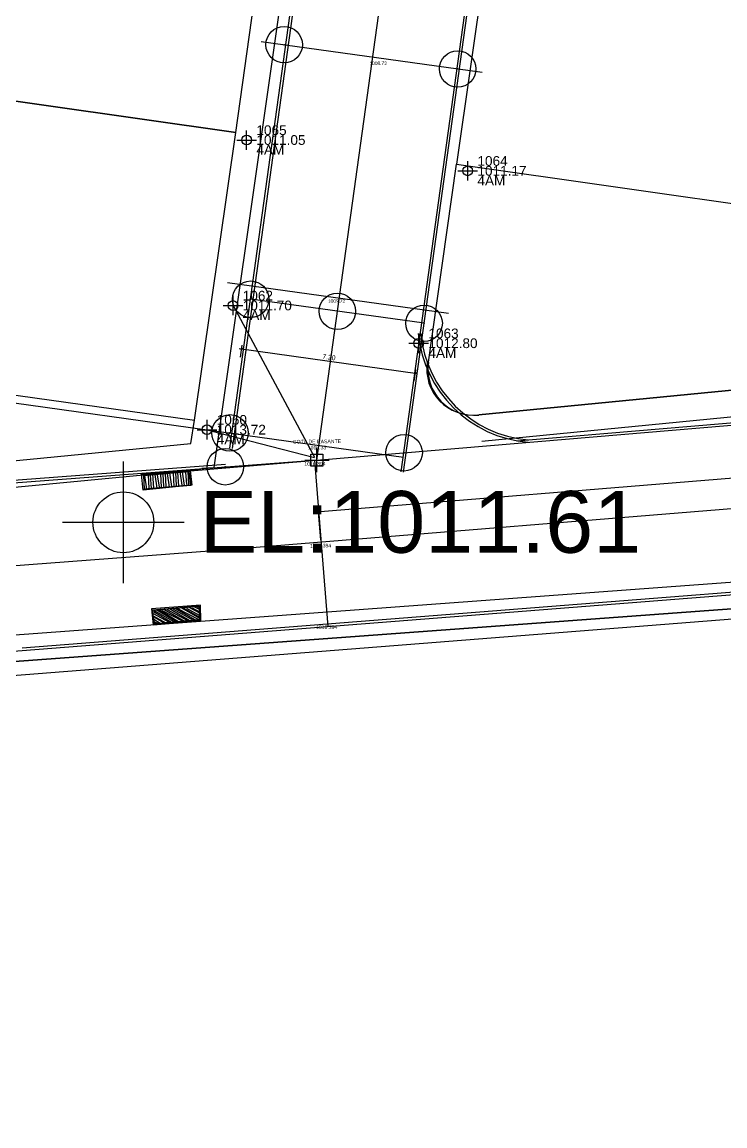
# Model space of a CAD drawing. Header units: metres. Extents: x -977055 to 805873, y -1033982 to 242021.
# Drawn here: x 972.71 to 1001.6, y 829.51 to 874.91 of the extents above; entities that cross this region are included whole.
import ezdxf

# ---------------------------------------------------------------- set-up
doc = ezdxf.new("R2010")
doc.units = ezdxf.units.M
doc.header["$PDMODE"] = 32
doc.header["$PDSIZE"] = 1.5
for name, color, linetype in [('12-CONDICIONES EXISTENTES', 2, 'Continuous'), ('5ta avenida', 10, 'Continuous'), ('C-ANNO-MATC-TEXT', 150, 'Continuous'), ('C-ROAD-PROF-TEXT', 11, 'Continuous'), ('C-TOPO-TEXT', 7, 'Continuous'), ('LOTE 243', 6, 'Continuous')]:
    doc.layers.add(name, color=color, linetype=linetype)
doc.layers.add('PDF2_area escolar', color=7, linetype='Continuous', true_color=0x989898)
doc.layers.add('PDF_Geometry', color=7, linetype='Continuous', true_color=0x797979)
doc.styles.add('CITY2', font='stylu.ttf', dxfattribs={"height": 0.2})
doc.styles.get("Standard").update_dxf_attribs({"font": 'arial.ttf'})
doc.dimstyles.new('COTAS2', dxfattribs={"dimtxt": 0.02, "dimasz": 0.1, "dimexe": 0.15, "dimexo": 0.08, "dimgap": 0.05, "dimtad": 1, "dimzin": 0, "dimdsep": 46, "dimtxsty": 'CITY2', "dimblk": 'ARCHTICK', "dimcen": 1, "dimdle": 0.1, "dimclrd": 1, "dimclre": 1, "dimclrt": 2, "dimadec": 0, "dimazin": 0, "dimtfac": 1, "dimtofl": 0, "dimtmove": 0, "dimatfit": 3, "dimldrblk": 'ARCHTICK', "dimfxl": 0.18, "dimtolj": 1, "dimtzin": 0, "dimarcsym": 0})

# ---------------------------------------------------------------- blocks, each defined once
blk = doc.blocks.new('base')
at = {"layer": 'PDF_Geometry', "lineweight": 25, "extrusion": (-0.000787417, 0.063364, 0.99799), "elevation": 0.026}
for points in [[(-314.355, -197.288), (-299.601, -195.681), (-292.744, -194.188), (-282.663, -192.111), (-274.476, -190.361), (-258.037, -185.154), (-248.029, -180.61), (-240.539, -177.71), (-228.643, -174.042), (-222.733, -172.714), (-217.384, -171.04), (-209.935, -169.248), (-202.16, -164.759), (-196.196, -160.284), (-195.073, -159.817), (-178.095, -157.457), (-154.298, -156.614), (-136.667, -154.611), (-124.436, -153.164), (-118.066, -151.474), (-100.79, -146.646), (-80.955, -140.967), (-73.385, -139.328), (-61.694, -135.822), (-40.504, -131.604), (-37.727, -130.872), (-17.661, -129.441), (1.311, -127.461), (21.092, -124.929), (41.006, -122.83), (47.376, -123.458), (63.592, -123.186), (81.402, -124.312), (85.639, -96.072), (88.705, -66.393), (92.811, -40.781), (97.16, -22.386), (100.596, -1.562), (102.483, 8.32), (109.691, 37.361), (117.528, 76.62), (126.217, 115.638), (131.513, 149.592), (134.682, 173.973), (136.916, 195.591), (139.956, 229.678), (141.558, 250.676), (142.614, 271.37), (143.252, 283.21), (147.066, 312.938), (152.58, 355.631), (153.554, 396.042), (150.869, 418.02), (151.777, 438.639), (150.959, 458.028), (151.777, 438.639), (150.869, 418.02), (153.554, 396.042), (152.58, 355.631), (147.066, 312.938), (143.252, 283.21), (142.614, 271.37), (141.558, 250.676), (139.956, 229.678), (136.916, 195.591), (134.682, 173.973), (131.513, 149.592), (126.217, 115.638), (117.528, 76.62), (109.691, 37.361), (102.483, 8.32), (100.596, -1.562), (97.16, -22.386), (92.811, -40.781), (88.705, -66.393), (85.639, -96.072), (81.402, -124.312), (63.592, -123.186), (47.376, -123.458), (41.006, -122.83), (21.092, -124.929), (1.311, -127.461), (-17.661, -129.441), (-37.727, -130.872), (-40.504, -131.604), (-61.694, -135.822), (-73.385, -139.328), (-80.955, -140.967), (-100.79, -146.646), (-118.066, -151.474), (-124.436, -153.164), (-136.667, -154.611), (-154.298, -156.614), (-178.095, -157.457), (-195.073, -159.817), (-196.196, -160.284), (-202.16, -164.759), (-209.935, -169.248), (-217.384, -171.04), (-222.733, -172.714), (-228.643, -174.042), (-240.539, -177.71), (-248.029, -180.61), (-258.037, -185.154), (-274.476, -190.361), (-282.663, -192.111), (-292.744, -194.188), (-299.601, -195.681), (-314.355, -197.288), (-312.178, -178.446), (-309.146, -157.898), (-306.876, -132.899), (-305.823, -118.002), (-298.643, -78.802), (-291.055, -45.077), (-282.252, -15.116), (-275.645, 10.473), (-270.319, 33.898), (-263.825, 63.164), (-258.15, 86.408), (-284.424, 123.888)], [(-95.361, 161.299), (-95.875, 161.268), (-108.942, 77.056), (-107.591, 75.178), (-69.128, 69.199), (-67.25, 70.549), (-53.172, 161.224)], [(-146.68, 154.869), (-157.559, 84.583), (-156.209, 82.704), (-117.746, 76.726), (-115.862, 78.122), (-117.746, 76.726)], [(-104.719, 157.14), (-105.99, 148.9)], [(-106.886, 160.323), (-145.165, 157.051)], [(-56.369, 163.557), (-94.928, 160.273), (-95.089, 159.319)], [(-60.552, 164.246), (-95.121, 161.363)], [(-92.964, 161.567), (-94.836, 161.421), (-94.907, 161.986), (-92.989, 162.126)], [(-93.009, 161.572), (-93.08, 162.137)], [(-93.152, 161.543), (-93.177, 162.102)], [(-93.243, 161.554), (-93.269, 162.113)], [(-93.34, 161.519), (-93.366, 162.079)], [(-93.432, 161.53), (-93.503, 162.095)], [(-93.523, 161.541), (-93.6, 162.061)], [(-93.666, 161.512), (-93.691, 162.072)], [(-93.757, 161.523), (-93.788, 162.037)], [(-93.854, 161.488), (-93.879, 162.048)], [(-93.945, 161.499), (-94.017, 162.064)], [(-94.042, 161.465), (-94.113, 162.03)], [(-94.18, 161.481), (-94.205, 162.041)], [(-94.276, 161.447), (-94.302, 162.006)], [(-94.368, 161.458), (-94.393, 162.017)], [(-94.465, 161.423), (-94.536, 161.988)], [(-94.556, 161.434), (-94.627, 161.999)], [(-94.693, 161.45), (-94.724, 161.964)], [(-94.79, 161.416), (-94.816, 161.975)], [(-143.834, 164.635), (-62.455, 169.623)], [(-93.299, 167.635), (-93.339, 167.686), (-95.212, 167.541), (-95.186, 166.982), (-93.268, 167.121)], [(-93.308, 167.173), (-94.041, 167.632)], [(-93.314, 167.127), (-94.138, 167.597)], [(-93.411, 167.092), (-94.275, 167.614)], [(-93.548, 167.109), (-94.367, 167.625)], [(-93.639, 167.12), (-94.509, 167.596)], [(-93.736, 167.085), (-94.601, 167.607)], [(-93.873, 167.102), (-94.698, 167.572)], [(-93.97, 167.067), (-94.835, 167.588)], [(-94.107, 167.083), (-94.932, 167.554)], [(-94.204, 167.049), (-95.069, 167.57)], [(-94.296, 167.06), (-95.166, 167.536)], [(-94.438, 167.031), (-95.217, 167.495)], [(-94.53, 167.042), (-95.223, 167.45)], [(-94.667, 167.058), (-95.188, 167.353)], [(-94.764, 167.023), (-95.199, 167.261)], [(-94.901, 167.04), (-95.204, 167.216)], [(-94.998, 167.005), (-95.215, 167.124)], [(-95.089, 167.016), (-95.175, 167.073)], [(-93.286, 167.355), (-93.807, 167.65)], [(-93.297, 167.264), (-93.95, 167.621)], [(-93.304, 167.589), (-93.482, 167.657)], [(-93.315, 167.498), (-93.573, 167.668)], [(-93.326, 167.407), (-93.716, 167.639)]]:
    blk.add_lwpolyline(points, dxfattribs=at)
for points in [[(-96.932, 147.484), (-98.735, 135.599), (-78.975, 132.569), (-77.132, 144.403)], [(-125.744, 151.976), (-127.593, 140.096), (-107.838, 137.02), (-105.99, 148.9)], [(-95.089, 159.319), (-96.932, 147.484), (-77.132, 144.403), (-75.329, 156.289)], [(-145.063, 155.972), (-106.784, 159.244)], [(-92.878, 161.51), (-94.887, 161.381), (-94.953, 161.992), (-92.938, 162.166)], [(-94.907, 161.986), (-94.836, 161.421), (-92.964, 161.567), (-92.989, 162.126)], [(-62.557, 170.702), (-143.936, 165.714)], [(-93.288, 167.727), (-95.252, 167.592), (-95.237, 166.941), (-93.228, 167.07)], [(-95.186, 166.982), (-95.212, 167.541), (-93.339, 167.686), (-93.268, 167.121)]]:
    blk.add_lwpolyline(points, close=True, dxfattribs=at)
blk = doc.blocks.new('_ArchTick')
at = {"color": 0, "linetype": 'ByBlock', "const_width": 0.15}
blk.add_lwpolyline([(-0.5, -0.5), (0.5, 0.5)], dxfattribs=at)
blk = doc.blocks.new('*D3991')
at = {"layer": '12-CONDICIONES EXISTENTES', "color": 1, "lineweight": -2, "transparency": 16777216}
blk.add_line((981.636, 861.484), (988.965, 860.463), dxfattribs=at)
at = {"layer": '12-CONDICIONES EXISTENTES', "color": 1, "linetype": 'Continuous', "lineweight": -2, "transparency": 16777216}
for p, q in [((981.688, 861.132), (981.756, 861.619)), ((988.819, 860.137), (988.887, 860.625))]:
    blk.add_line(p, q, dxfattribs=at)
at = {"layer": 'Defpoints', "color": 0, "transparency": 16777216}
for p in [(981.677, 861.052, 2010.087), (988.866, 860.476), (988.808, 860.058, 2010.087)]:
    blk.add_point(p, dxfattribs=at)
at = {"layer": '12-CONDICIONES EXISTENTES', "color": 1, "lineweight": -2, "transparency": 16777216, "xscale": 0.1, "yscale": 0.1, "zscale": 0.1}
for p, rotation in [((981.735, 861.471), 172.0630022380145), ((988.866, 860.476), 352.0630022380145)]:
    blk.add_blockref('_ArchTick', p, dxfattribs=dict(at, rotation=rotation))
at = {"layer": '12-CONDICIONES EXISTENTES', "color": 2, "transparency": 16777216, "insert": (985.322, 861.13), "char_height": 0.2, "attachment_point": 5, "rotation": 352.063, "style": 'CITY2'}
blk.add_mtext('\\A1;7.20', dxfattribs=at)
blk = doc.blocks.new('*D4017')
at = {"layer": '12-CONDICIONES EXISTENTES', "color": 1, "lineweight": -2, "transparency": 16777216}
blk.add_line((984.794, 854.767), (1028.475, 858.323), dxfattribs=at)
at = {"layer": '12-CONDICIONES EXISTENTES', "color": 1, "linetype": 'Continuous', "lineweight": -2, "transparency": 16777216}
for p, q in [((1028.471, 857.15), (1028.364, 858.465)), ((984.988, 853.61), (984.881, 854.925))]:
    blk.add_line(p, q, dxfattribs=at)
at = {"layer": 'Defpoints', "color": 0, "transparency": 16777216}
for p in [(1028.376, 858.315), (1028.477, 857.07, 2010.208), (984.995, 853.53, 2010.087)]:
    blk.add_point(p, dxfattribs=at)
at = {"layer": '12-CONDICIONES EXISTENTES', "color": 1, "lineweight": -2, "transparency": 16777216, "xscale": 0.1, "yscale": 0.1, "zscale": 0.1}
for p, rotation in [((1028.376, 858.315), 4.654790695715179), ((984.894, 854.775), 184.6547906957151)]:
    blk.add_blockref('_ArchTick', p, dxfattribs=dict(at, rotation=rotation))
at = {"layer": '12-CONDICIONES EXISTENTES', "color": 2, "transparency": 16777216, "insert": (1006.622, 856.699), "char_height": 0.2, "attachment_point": 5, "rotation": 4.6548, "style": 'CITY2'}
blk.add_mtext('\\A1;43.63', dxfattribs=at)
blk = doc.blocks.new('*U4188')
at = {"layer": 'C-TOPO-TEXT', "color": 7, "linetype": 'Continuous', "lineweight": -3}
for p, q in [((984.73, 854.514, 1011.612), (984.73, 859.514, 1011.612)), ((982.23, 857.014, 1011.612), (987.23, 857.014, 1011.612))]:
    blk.add_line(p, q, dxfattribs=at)
blk.add_circle((984.73, 857.014, 1011.612), 1.25, dxfattribs=at)
at = {"layer": 'C-TOPO-TEXT', "color": 7, "linetype": 'Continuous', "lineweight": -3, "insert": (987.865, 857.014, 1011.612), "char_height": 2.54, "attachment_point": 4}
blk.add_mtext('EL:1011.61', dxfattribs=at)
blk = doc.blocks.new('*U4239')
at = {"color": 0, "linetype": 'ByBlock', "lineweight": -2, "transparency": 16777216}
for p, q in [((0, -1), (0, 1)), ((-1, 0), (1, 0))]:
    blk.add_line(p, q, dxfattribs=at)
blk.add_lwpolyline([(-0.5, -0.5), (-0.5, 0.5), (0.5, 0.5), (0.5, -0.5)], close=True, dxfattribs=at)

msp = doc.modelspace()

# ---------------------------------------------------------------- linework, layer by layer
msp.add_line((980.308, 858.146, 2012.755), (984.73133, 857.00155, 2012.755))
at = {"elevation": 2010.733, "flags": 128}
msp.add_lwpolyline([(981.377, 863.254), (984.73056, 857.01129)], dxfattribs=at)
at = {"elevation": 2010.087}
msp.add_lwpolyline([(989.23206, 862.52446), (982.1003, 863.51338)], dxfattribs=at)
for p in [(982.1003, 863.51338, 2010.087), (985.66618, 863.01892, 2010.087), (989.23206, 862.52446, 2010.087)]:
    msp.add_point(p)
at = {"layer": '12-CONDICIONES EXISTENTES', "color": 1}
msp.add_line((940.528, 863.7, 1010.851), (980.308, 858.146, 2012.755), dxfattribs=at)
for points, elevation in [([(981.25103, 857.38873), (993.00635, 942.16402)], 2010.087), ([(981.35008, 857.375), (993.10541, 942.15028)], 2010.087), ([(984.81691, 856.89427), (996.57224, 941.66955)], 2010.087), ([(988.28374, 856.41355), (1000.03906, 941.18883)], 2010.087), ([(988.38279, 856.39981), (1000.13812, 941.17509)], 2010.087), ([(982.53111, 874.11197), (991.61611, 872.84697)], 2012.755), ([(981.15201, 864.20752), (990.23701, 862.94252)], 2012.755), ([(980.308, 858.146), (988.38432, 857.02145)], 2012.755), ([(984.73076, 856.88699), (985.26818, 850.05873)], 2010.087)]:
    msp.add_lwpolyline(points, dxfattribs=dict(at, elevation=elevation))
for radius, end in [(4.96273, 265.102437), (4.86273, 265.002804)]:
    msp.add_arc((993.93363, 862.5733, 2010.208), radius, 185.504473, end, dxfattribs=at)
for p in [(983.47904, 873.97998, 2012.755), (990.61007, 872.98577, 2010.087), (981.25321, 858.01503, 2010.087), (988.4089, 857.19774, 2012.755), (981.05883, 856.62079, 1010.851)]:
    msp.add_point(p, dxfattribs=at)
at = {"layer": '5ta avenida', "color": 0, "linetype": 'ByBlock', "lineweight": -2, "transparency": 16777216}
for p, q in [((981.938, 869.659, 2010.087), (981.938, 870.459, 2010.087)), ((981.538, 870.059, 2010.087), (982.338, 870.059, 2010.087)), ((991.023, 868.394, 2010.208), (991.023, 869.194, 2010.208)), ((990.623, 868.794, 2010.208), (991.423, 868.794, 2010.208)), ((981.377, 862.854, 2010.733), (981.377, 863.654, 2010.733)), ((980.977, 863.254, 2010.733), (981.777, 863.254, 2010.733)), ((989.009, 861.301, 2011.837), (989.009, 862.101, 2011.837)), ((988.609, 861.701, 2011.837), (989.409, 861.701, 2011.837)), ((979.908, 858.146, 2012.755), (980.708, 858.146, 2012.755)), ((980.308, 857.746, 2012.755), (980.308, 858.546, 2012.755))]:
    msp.add_line(p, q, dxfattribs=at)
for centre in [(981.938, 870.059, 2010.087), (991.023, 868.794, 2010.208), (981.377, 863.254, 2010.733), (989.009, 861.701, 2011.837), (980.308, 858.146, 2012.755)]:
    msp.add_circle(centre, 0.2, dxfattribs=at)
at = {"layer": 'LOTE 243'}
for points, elevation in [([(979.61914, 856.45514), (1028.16593, 860.55656)], 2012.755), ([(993.04881, 857.69009), (1028.15704, 860.65617)], 2012.755), ([(937.95342, 853.36412), (984.73234, 856.89833)], 1010.851), ([(981.31497, 853.23045), (1028.47712, 857.07043)], 2012.755), ([(938.06969, 853.47319), (981.07296, 856.72214)], 1010.851), ([(972.70759, 849.17046), (1028.78831, 853.58429)], 2012.755), ([(945.45131, 850.52091), (981.31497, 853.23045)], 1010.851), ([(972.71528, 849.07076), (1028.79668, 853.48464)], 2012.755), ([(944.63955, 845.85797), (1028.88611, 852.48864)], 2012.755), ([(945.81356, 847.0383), (972.71528, 849.07076)], 1010.851)]:
    msp.add_lwpolyline(points, dxfattribs=dict(at, elevation=elevation))
at = {"layer": 'PDF_Geometry', "lineweight": 25, "extrusion": (-0.000787417, 0.063364, 0.99799)}
for centre, radius, start, end in [((-1001.86917, -782.61973, 1060.76006), 1.91053, 351.180315, 94.884428), ((-1001.91488, -782.61422, 1060.76006), 1.91053, 351.180315, 94.884428), ((-977.09845, -936.74434, 1060.76006), 158.68738, 94.7962903, 94.8897662)]:
    msp.add_arc(centre, radius, start, end, dxfattribs=at)

# ---------------------------------------------------------------- block references
at = {"layer": 'C-ANNO-MATC-TEXT', "lineweight": -2, "xscale": 0.5, "yscale": 0.5, "zscale": 0.5}
msp.add_blockref('*U4239', (984.82533, 856.89498, 2012.755), dxfattribs=at)
at = {"layer": 'C-TOPO-TEXT', "color": 7, "linetype": 'Continuous', "lineweight": -3}
msp.add_blockref('*U4188', (-7.85972, -2.67703, -1011.612), dxfattribs=at)
at = {"layer": 'PDF2_area escolar'}
msp.add_blockref('base', (882.736, 1016.336, 999.038), dxfattribs=at)

# ---------------------------------------------------------------- texts
at = {"layer": '5ta avenida', "linetype": 'ByBlock', "char_height": 0.4}
for s, insert, attachment_point in [('{\\C2;1065}', (982.338, 870.259, 2010.087), 7), ('{\\C2;1011.05}', (982.338, 870.059, 2010.087), 4), ('{\\C2;4AM}', (982.338, 869.859, 2010.087), 1), ('{\\C2;1064}', (991.423, 868.994, 2010.208), 7), ('{\\C2;1011.17}', (991.423, 868.794, 2010.208), 4), ('{\\C2;4AM}', (991.423, 868.594, 2010.208), 1), ('{\\C2;1062}', (981.777, 863.454, 2010.733), 7), ('{\\C2;1011.70}', (981.777, 863.254, 2010.733), 4), ('{\\C2;4AM}', (981.777, 863.054, 2010.733), 1), ('{\\C2;1063}', (989.409, 861.901, 2011.837), 7), ('{\\C2;1012.80}', (989.409, 861.701, 2011.837), 4), ('{\\C2;4AM}', (989.409, 861.501, 2011.837), 1), ('{\\C2;1060}', (980.708, 858.346, 2012.755), 7), ('{\\C2;1013.72}', (980.708, 858.146, 2012.755), 4), ('{\\C2;4AM}', (980.708, 857.946, 2012.755), 1)]:
    msp.add_mtext(s, dxfattribs=dict(at, insert=insert, attachment_point=attachment_point))
at = {"layer": 'C-ROAD-PROF-TEXT', "color": 11, "linetype": 'Continuous', "lineweight": -3, "char_height": 0.15, "attachment_point": 8, "rotation": 0.571108}
for s, insert in [('{\\fCalibri|b0|i0|c0|p34;\\H0.91667x;\\C256;1008.73}', (987.3405, 873.14977, 4020.174)), ('{\\fCalibri|b0|i0|c0|p34;\\H0.91667x;\\C256;1009.72}', (985.63459, 863.36977, 2010.087)), ('{\\C2;COTA DE RASANTE \\P1010,33}', (984.83179, 857.30798)), ('{\\C2;1010.394}', (984.74795, 856.66853, 2010.087)), ('{\\C2;1010.394}', (984.97457, 853.30044, 2010.087)), ('{\\C2;1010.394}', (985.22901, 849.94651, 2010.087))]:
    msp.add_mtext(s, dxfattribs=dict(at, insert=insert))

# ---------------------------------------------------------------- dimensions: what is measured, and where the dimension line sits
at = {"layer": '12-CONDICIONES EXISTENTES', "color": 1}
for p1, p2, distance, picture, middle in [((981.67669, 861.05245, 2010.087), (988.80771, 860.05825, 2010.087), 0.42215, '*D3991', (985.3223, 861.12985)), ((984.99496, 853.53008, 2010.087), (1028.47712, 857.07043, 2010.208), 1.24904, '*D4017', (1006.62215, 856.69913))]:
    dim = msp.add_aligned_dim(p1=p1, p2=p2, distance=distance, dimstyle='COTAS2', dxfattribs=at)
    dim.commit()
    dim.dimension.update_dxf_attribs({"geometry": picture, "text_midpoint": middle})

doc.saveas('drawing.dxf')
